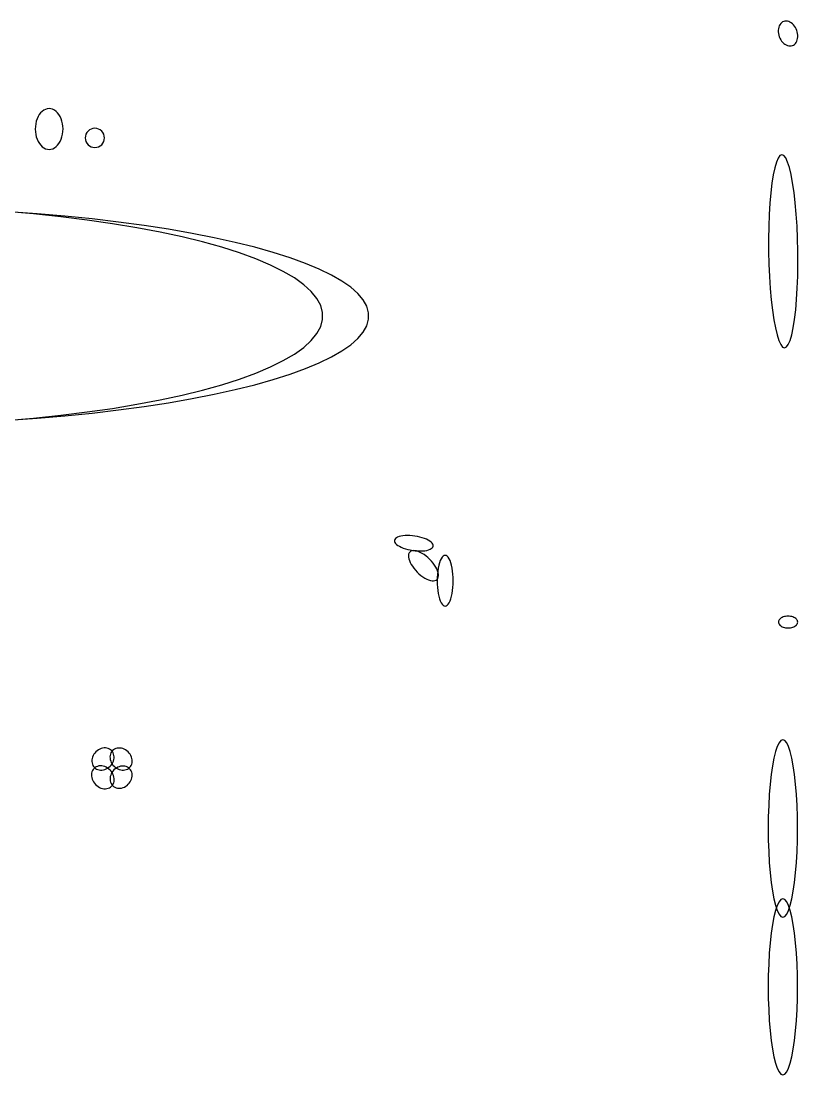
# Model space of a CAD drawing. Extents: x -292 to 292, y -205 to 211.
# Drawn here: x 225.4 to 292.3, y 0.6 to 91.3 of the extents above; entities that cross this region are included whole.
import ezdxf

# ---------------------------------------------------------------- set-up
doc = ezdxf.new("R2010")
doc.units = 0

msp = doc.modelspace()

# ---------------------------------------------------------------- linework, layer by layer
at = {"layer": 'CIRCLES'}
for p, q in [((231.069, 81.74), (230.992, 81.597)), ((231.172, 81.865), (231.069, 81.74)), ((231.297, 81.968), (231.172, 81.865)), ((231.44, 82.044), (231.297, 81.968)), ((231.595, 82.091), (231.44, 82.044)), ((231.757, 82.107), (231.595, 82.091)), ((231.918, 82.091), (231.757, 82.107)), ((232.073, 82.044), (231.918, 82.091)), ((232.216, 81.968), (232.073, 82.044)), ((232.342, 81.865), (232.216, 81.968)), ((232.444, 81.74), (232.342, 81.865)), ((232.521, 81.597), (232.444, 81.74)), ((230.945, 81.441), (230.929, 81.28)), ((230.929, 81.28), (230.945, 81.119)), ((230.992, 81.597), (230.945, 81.441)), ((230.945, 81.119), (230.992, 80.963)), ((230.992, 80.963), (231.069, 80.82)), ((231.069, 80.82), (231.172, 80.695)), ((232.342, 80.695), (232.444, 80.82)), ((232.444, 80.82), (232.521, 80.963)), ((232.568, 81.441), (232.521, 81.597)), ((232.521, 80.963), (232.568, 81.119)), ((232.584, 81.28), (232.568, 81.441)), ((232.568, 81.119), (232.584, 81.28)), ((231.172, 80.695), (231.297, 80.592)), ((231.297, 80.592), (231.44, 80.516)), ((231.44, 80.516), (231.595, 80.469)), ((231.595, 80.469), (231.757, 80.453)), ((231.757, 80.453), (231.918, 80.469)), ((231.918, 80.469), (232.073, 80.516)), ((232.073, 80.516), (232.216, 80.592)), ((232.216, 80.592), (232.342, 80.695))]:
    msp.add_line(p, q, dxfattribs=at)
at = {"layer": 'ELLIPSES'}
for p, q in [((290.671, 90.809), (290.642, 90.684)), ((290.713, 90.925), (290.671, 90.809)), ((290.768, 91.03), (290.713, 90.925)), ((290.835, 91.122), (290.768, 91.03)), ((290.913, 91.199), (290.835, 91.122)), ((291.001, 91.26), (290.913, 91.199)), ((291.096, 91.305), (291.001, 91.26)), ((291.198, 91.331), (291.096, 91.305)), ((291.304, 91.339), (291.198, 91.331)), ((291.413, 91.329), (291.304, 91.339)), ((291.523, 91.301), (291.413, 91.329)), ((291.633, 91.255), (291.523, 91.301)), ((291.739, 91.193), (291.633, 91.255)), ((291.841, 91.114), (291.739, 91.193)), ((291.936, 91.021), (291.841, 91.114)), ((292.023, 90.915), (291.936, 91.021)), ((292.101, 90.798), (292.023, 90.915)), ((292.168, 90.672), (292.101, 90.798)), ((290.642, 90.684), (290.628, 90.551)), ((290.628, 90.551), (290.628, 90.414)), ((290.628, 90.414), (290.642, 90.274)), ((290.642, 90.274), (290.671, 90.134)), ((290.671, 90.134), (290.713, 89.997)), ((290.713, 89.997), (290.768, 89.864)), ((290.768, 89.864), (290.835, 89.738)), ((292.223, 90.539), (292.168, 90.672)), ((292.265, 90.401), (292.223, 90.539)), ((292.294, 90.261), (292.265, 90.401)), ((292.265, 89.726), (292.294, 89.852)), ((292.308, 90.121), (292.294, 90.261)), ((292.294, 89.852), (292.308, 89.984)), ((292.308, 89.984), (292.308, 90.121)), ((290.835, 89.738), (290.913, 89.621)), ((290.913, 89.621), (291, 89.515)), ((291, 89.515), (291.095, 89.422)), ((291.095, 89.422), (291.197, 89.343)), ((291.197, 89.343), (291.304, 89.28)), ((291.304, 89.28), (291.413, 89.234)), ((291.413, 89.234), (291.523, 89.206)), ((291.523, 89.206), (291.632, 89.196)), ((291.632, 89.196), (291.738, 89.204)), ((291.738, 89.204), (291.84, 89.231)), ((291.84, 89.231), (291.936, 89.275)), ((291.936, 89.275), (292.023, 89.336)), ((292.023, 89.336), (292.101, 89.414)), ((292.101, 89.414), (292.168, 89.505)), ((292.168, 89.505), (292.223, 89.61)), ((292.223, 89.61), (292.265, 89.726)), ((227.212, 83.564), (227.082, 83.436)), ((227.352, 83.666), (227.212, 83.564)), ((227.5, 83.74), (227.352, 83.666)), ((227.654, 83.786), (227.5, 83.74)), ((227.81, 83.801), (227.654, 83.786)), ((227.966, 83.787), (227.81, 83.801)), ((228.12, 83.742), (227.966, 83.787)), ((228.268, 83.669), (228.12, 83.742)), ((228.409, 83.568), (228.268, 83.669)), ((228.54, 83.441), (228.409, 83.568)), ((226.707, 82.714), (226.658, 82.496)), ((226.776, 82.92), (226.707, 82.714)), ((226.862, 83.111), (226.776, 82.92)), ((226.965, 83.284), (226.862, 83.111)), ((227.082, 83.436), (226.965, 83.284)), ((228.658, 83.29), (228.54, 83.441)), ((228.762, 83.117), (228.658, 83.29)), ((228.849, 82.927), (228.762, 83.117)), ((228.919, 82.721), (228.849, 82.927)), ((228.97, 82.503), (228.919, 82.721)), ((226.628, 82.27), (226.618, 82.041)), ((226.618, 82.041), (226.629, 81.812)), ((226.658, 82.496), (226.628, 82.27)), ((226.629, 81.812), (226.661, 81.587)), ((229.002, 82.278), (228.97, 82.503)), ((228.973, 81.594), (229.003, 81.82)), ((229.013, 82.049), (229.002, 82.278)), ((229.003, 81.82), (229.013, 82.049)), ((226.661, 81.587), (226.712, 81.37)), ((226.712, 81.37), (226.782, 81.164)), ((226.782, 81.164), (226.869, 80.973)), ((226.869, 80.973), (226.973, 80.801)), ((226.973, 80.801), (227.091, 80.65)), ((228.549, 80.654), (228.666, 80.806)), ((228.666, 80.806), (228.769, 80.979)), ((228.769, 80.979), (228.855, 81.17)), ((228.855, 81.17), (228.924, 81.377)), ((228.924, 81.377), (228.973, 81.594)), ((227.091, 80.65), (227.222, 80.522)), ((227.222, 80.522), (227.363, 80.421)), ((227.363, 80.421), (227.511, 80.348)), ((227.511, 80.348), (227.665, 80.304)), ((227.665, 80.304), (227.821, 80.289)), ((227.821, 80.289), (227.977, 80.305)), ((227.977, 80.305), (228.131, 80.35)), ((228.131, 80.35), (228.279, 80.424)), ((228.279, 80.424), (228.419, 80.526)), ((228.419, 80.526), (228.549, 80.654)), ((290.459, 79.19), (290.318, 78.707)), ((290.611, 79.541), (290.459, 79.19)), ((290.77, 79.756), (290.611, 79.541)), ((290.934, 79.829), (290.77, 79.756)), ((291.1, 79.76), (290.934, 79.829)), ((291.265, 79.55), (291.1, 79.76)), ((291.426, 79.203), (291.265, 79.55)), ((291.581, 78.724), (291.426, 79.203)), ((290.189, 78.101), (290.075, 77.382)), ((290.318, 78.707), (290.189, 78.101)), ((291.727, 78.122), (291.581, 78.724)), ((291.861, 77.407), (291.727, 78.122)), ((290.075, 77.382), (289.978, 76.563)), ((291.981, 76.592), (291.861, 77.407)), ((289.978, 76.563), (289.899, 75.658)), ((292.086, 75.689), (291.981, 76.592)), ((289.899, 75.658), (289.839, 74.682)), ((292.173, 74.715), (292.086, 75.689)), ((226.483, 74.736), (224.084, 74.946)), ((226.775, 74.747), (224.315, 74.925)), ((228.821, 74.49), (226.483, 74.736)), ((229.182, 74.538), (226.775, 74.747)), ((231.088, 74.209), (228.821, 74.49)), ((231.528, 74.298), (229.182, 74.538)), ((289.839, 74.682), (289.801, 73.652)), ((292.24, 73.686), (292.173, 74.715)), ((233.274, 73.893), (231.088, 74.209)), ((233.802, 74.03), (231.528, 74.298)), ((235.371, 73.546), (233.274, 73.893)), ((235.999, 73.733), (233.802, 74.03)), ((237.37, 73.166), (235.371, 73.546)), ((238.109, 73.408), (235.999, 73.733)), ((289.801, 73.652), (289.784, 72.585)), ((292.288, 72.621), (292.24, 73.686)), ((239.262, 72.758), (237.37, 73.166)), ((240.126, 73.058), (238.109, 73.408)), ((241.041, 72.321), (239.262, 72.758)), ((242.043, 72.682), (240.126, 73.058)), ((243.852, 72.283), (242.043, 72.682)), ((292.314, 71.536), (292.288, 72.621)), ((242.698, 71.858), (241.041, 72.321)), ((244.227, 71.371), (242.698, 71.858)), ((245.548, 71.861), (243.852, 72.283)), ((247.124, 71.419), (245.548, 71.861)), ((289.784, 72.585), (289.788, 71.5)), ((245.622, 70.861), (244.227, 71.371)), ((246.876, 70.331), (245.622, 70.861)), ((248.575, 70.957), (247.124, 71.419)), ((249.896, 70.478), (248.575, 70.957)), ((289.788, 71.5), (289.814, 70.416)), ((292.318, 70.451), (292.314, 71.536)), ((247.985, 69.783), (246.876, 70.331)), ((251.082, 69.983), (249.896, 70.478)), ((252.13, 69.474), (251.082, 69.983)), ((289.814, 70.416), (289.861, 69.35)), ((292.301, 69.384), (292.318, 70.451)), ((248.945, 69.22), (247.985, 69.783)), ((249.75, 68.643), (248.945, 69.22)), ((253.034, 68.952), (252.13, 69.474)), ((289.861, 69.35), (289.929, 68.321)), ((292.262, 68.354), (292.301, 69.384)), ((250.399, 68.055), (249.75, 68.643)), ((253.793, 68.42), (253.034, 68.952)), ((254.403, 67.879), (253.793, 68.42)), ((289.929, 68.321), (290.016, 67.347)), ((292.203, 67.378), (292.262, 68.354)), ((250.888, 67.458), (250.399, 68.055)), ((251.215, 66.855), (250.888, 67.458)), ((254.862, 67.331), (254.403, 67.879)), ((255.169, 66.779), (254.862, 67.331)), ((290.016, 67.347), (290.12, 66.445)), ((292.124, 66.473), (292.203, 67.378)), ((251.378, 66.248), (251.215, 66.855)), ((251.378, 65.64), (251.378, 66.248)), ((255.323, 66.223), (255.169, 66.779)), ((290.12, 66.445), (290.241, 65.629)), ((292.026, 65.654), (292.124, 66.473)), ((251.215, 65.033), (251.378, 65.64)), ((255.169, 65.111), (255.323, 65.667)), ((255.323, 65.667), (255.323, 66.223)), ((290.241, 65.629), (290.375, 64.914)), ((291.912, 64.936), (292.026, 65.654)), ((250.399, 63.833), (250.888, 64.43)), ((250.888, 64.43), (251.215, 65.033)), ((254.403, 64.011), (254.862, 64.559)), ((254.862, 64.559), (255.169, 65.111)), ((290.375, 64.914), (290.521, 64.312)), ((291.784, 64.33), (291.912, 64.936)), ((249.75, 63.245), (250.399, 63.833)), ((253.793, 63.47), (254.403, 64.011)), ((290.521, 64.312), (290.676, 63.833)), ((290.676, 63.833), (290.837, 63.486)), ((291.491, 63.495), (291.642, 63.847)), ((291.642, 63.847), (291.784, 64.33)), ((247.985, 62.105), (248.945, 62.668)), ((248.945, 62.668), (249.75, 63.245)), ((252.13, 62.416), (253.034, 62.938)), ((253.034, 62.938), (253.793, 63.47)), ((290.837, 63.486), (291.002, 63.276)), ((291.002, 63.276), (291.168, 63.207)), ((291.168, 63.207), (291.332, 63.281)), ((291.332, 63.281), (291.491, 63.495)), ((246.876, 61.557), (247.985, 62.105)), ((249.896, 61.412), (251.082, 61.907)), ((251.082, 61.907), (252.13, 62.416)), ((244.227, 60.518), (245.622, 61.027)), ((245.622, 61.027), (246.876, 61.557)), ((247.124, 60.471), (248.575, 60.933)), ((248.575, 60.933), (249.896, 61.412)), ((241.041, 59.567), (242.698, 60.03)), ((242.698, 60.03), (244.227, 60.518)), ((243.852, 59.607), (245.548, 60.029)), ((245.548, 60.029), (247.124, 60.471)), ((237.369, 58.722), (239.262, 59.131)), ((239.262, 59.131), (241.041, 59.567)), ((240.126, 58.833), (242.043, 59.208)), ((242.043, 59.208), (243.852, 59.607)), ((233.274, 57.995), (235.371, 58.343)), ((233.802, 57.86), (235.999, 58.157)), ((235.371, 58.343), (237.369, 58.722)), ((235.999, 58.157), (238.109, 58.482)), ((238.109, 58.482), (240.126, 58.833)), ((226.483, 57.153), (228.821, 57.399)), ((226.775, 57.143), (229.182, 57.352)), ((228.821, 57.399), (231.087, 57.68)), ((229.182, 57.352), (231.528, 57.592)), ((231.087, 57.68), (233.274, 57.995)), ((231.528, 57.592), (233.802, 57.86)), ((224.084, 56.943), (226.483, 57.153)), ((224.315, 56.965), (226.775, 57.143)), ((257.595, 46.702), (257.569, 46.624)), ((257.569, 46.624), (257.571, 46.541)), ((257.571, 46.541), (257.602, 46.456)), ((257.649, 46.775), (257.595, 46.702)), ((257.602, 46.456), (257.66, 46.369)), ((257.73, 46.841), (257.649, 46.775)), ((257.66, 46.369), (257.746, 46.282)), ((257.837, 46.9), (257.73, 46.841)), ((257.746, 46.282), (257.857, 46.197)), ((257.968, 46.949), (257.837, 46.9)), ((258.12, 46.988), (257.968, 46.949)), ((258.292, 47.017), (258.12, 46.988)), ((258.479, 47.036), (258.292, 47.017)), ((258.68, 47.042), (258.479, 47.036)), ((258.89, 47.038), (258.68, 47.042)), ((259.106, 47.022), (258.89, 47.038)), ((259.324, 46.995), (259.106, 47.022)), ((259.54, 46.958), (259.324, 46.995)), ((259.751, 46.911), (259.54, 46.958)), ((259.953, 46.854), (259.751, 46.911)), ((260.143, 46.79), (259.953, 46.854)), ((260.317, 46.718), (260.143, 46.79)), ((260.473, 46.641), (260.317, 46.718)), ((260.608, 46.559), (260.473, 46.641)), ((260.719, 46.474), (260.608, 46.559)), ((260.804, 46.387), (260.719, 46.474)), ((260.863, 46.3), (260.804, 46.387)), ((260.894, 46.215), (260.863, 46.3)), ((257.857, 46.197), (257.991, 46.115)), ((257.991, 46.115), (258.147, 46.038)), ((258.147, 46.038), (258.321, 45.966)), ((258.321, 45.966), (258.511, 45.902)), ((258.511, 45.902), (258.714, 45.845)), ((258.714, 45.845), (258.925, 45.798)), ((258.786, 45.441), (258.768, 45.324)), ((258.826, 45.541), (258.786, 45.441)), ((258.888, 45.622), (258.826, 45.541)), ((258.969, 45.684), (258.888, 45.622)), ((258.925, 45.798), (259.141, 45.761)), ((259.069, 45.724), (258.969, 45.684)), ((259.186, 45.742), (259.069, 45.724)), ((259.141, 45.761), (259.359, 45.734)), ((259.318, 45.738), (259.186, 45.742)), ((259.463, 45.712), (259.318, 45.738)), ((259.359, 45.734), (259.575, 45.718)), ((259.618, 45.664), (259.463, 45.712)), ((259.575, 45.718), (259.785, 45.714)), ((259.781, 45.595), (259.618, 45.664)), ((259.948, 45.507), (259.781, 45.595)), ((259.785, 45.714), (259.985, 45.72)), ((260.118, 45.401), (259.948, 45.507)), ((259.985, 45.72), (260.173, 45.739)), ((260.286, 45.278), (260.118, 45.401)), ((260.173, 45.739), (260.344, 45.768)), ((260.344, 45.768), (260.497, 45.807)), ((260.497, 45.807), (260.627, 45.856)), ((260.627, 45.856), (260.734, 45.915)), ((260.734, 45.915), (260.816, 45.981)), ((260.816, 45.981), (260.87, 46.054)), ((260.87, 46.054), (260.896, 46.132)), ((260.896, 46.132), (260.894, 46.215)), ((258.768, 45.324), (258.772, 45.192)), ((258.772, 45.192), (258.798, 45.047)), ((258.798, 45.047), (258.845, 44.892)), ((258.845, 44.892), (258.914, 44.729)), ((258.914, 44.729), (259.002, 44.562)), ((259.002, 44.562), (259.108, 44.392)), ((260.451, 45.141), (260.286, 45.278)), ((260.609, 44.992), (260.451, 45.141)), ((260.758, 44.834), (260.609, 44.992)), ((260.894, 44.669), (260.758, 44.834)), ((261.017, 44.501), (260.894, 44.669)), ((261.123, 44.331), (261.017, 44.501)), ((261.382, 44.48), (261.331, 44.242)), ((261.442, 44.695), (261.382, 44.48)), ((261.51, 44.884), (261.442, 44.695)), ((261.585, 45.043), (261.51, 44.884)), ((261.666, 45.169), (261.585, 45.043)), ((261.752, 45.262), (261.666, 45.169)), ((261.841, 45.317), (261.752, 45.262)), ((261.931, 45.336), (261.841, 45.317)), ((262.021, 45.317), (261.931, 45.336)), ((262.11, 45.261), (262.021, 45.317)), ((262.196, 45.169), (262.11, 45.261)), ((262.277, 45.043), (262.196, 45.169)), ((262.352, 44.884), (262.277, 45.043)), ((262.42, 44.695), (262.352, 44.884)), ((262.48, 44.48), (262.42, 44.695)), ((262.53, 44.241), (262.48, 44.48)), ((259.108, 44.392), (259.23, 44.223)), ((259.23, 44.223), (259.367, 44.059)), ((259.367, 44.059), (259.516, 43.9)), ((259.516, 43.9), (259.674, 43.752)), ((259.674, 43.752), (259.838, 43.615)), ((259.838, 43.615), (260.007, 43.492)), ((261.211, 44.163), (261.123, 44.331)), ((261.279, 44.001), (261.211, 44.163)), ((261.262, 43.714), (261.244, 43.433)), ((261.291, 43.985), (261.262, 43.714)), ((261.327, 43.846), (261.279, 44.001)), ((261.331, 44.242), (261.291, 43.985)), ((261.353, 43.701), (261.327, 43.846)), ((261.338, 43.452), (261.357, 43.569)), ((261.357, 43.569), (261.353, 43.701)), ((262.57, 43.985), (262.53, 44.241)), ((262.599, 43.714), (262.57, 43.985)), ((262.617, 43.433), (262.599, 43.714)), ((260.007, 43.492), (260.176, 43.386)), ((260.176, 43.386), (260.344, 43.297)), ((260.344, 43.297), (260.506, 43.229)), ((260.506, 43.229), (260.661, 43.181)), ((260.661, 43.181), (260.806, 43.155)), ((260.806, 43.155), (260.938, 43.151)), ((260.938, 43.151), (261.055, 43.169)), ((261.055, 43.169), (261.156, 43.209)), ((261.156, 43.209), (261.237, 43.27)), ((261.237, 43.27), (261.298, 43.352)), ((261.244, 43.433), (261.238, 43.147)), ((261.238, 43.147), (261.244, 42.862)), ((261.244, 42.862), (261.262, 42.581)), ((261.298, 43.352), (261.338, 43.452)), ((262.599, 42.581), (262.616, 42.861)), ((262.616, 42.861), (262.622, 43.147)), ((262.622, 43.147), (262.617, 43.433)), ((261.262, 42.581), (261.291, 42.31)), ((261.291, 42.31), (261.331, 42.053)), ((261.331, 42.053), (261.381, 41.815)), ((261.381, 41.815), (261.441, 41.6)), ((262.419, 41.599), (262.479, 41.815)), ((262.479, 41.815), (262.529, 42.053)), ((262.529, 42.053), (262.57, 42.309)), ((262.57, 42.309), (262.599, 42.581)), ((261.441, 41.6), (261.509, 41.411)), ((261.509, 41.411), (261.584, 41.252)), ((261.584, 41.252), (261.665, 41.125)), ((261.665, 41.125), (261.751, 41.033)), ((261.751, 41.033), (261.84, 40.977)), ((261.84, 40.977), (261.93, 40.958)), ((261.93, 40.958), (262.02, 40.977)), ((262.02, 40.977), (262.109, 41.033)), ((262.109, 41.033), (262.195, 41.125)), ((262.195, 41.125), (262.276, 41.252)), ((262.276, 41.252), (262.351, 41.411)), ((262.351, 41.411), (262.419, 41.599)), ((290.877, 39.951), (290.805, 39.901)), ((290.959, 39.994), (290.877, 39.951)), ((291.049, 40.031), (290.959, 39.994)), ((291.147, 40.061), (291.049, 40.031)), ((291.25, 40.082), (291.147, 40.061)), ((291.356, 40.095), (291.25, 40.082)), ((291.465, 40.099), (291.356, 40.095)), ((291.574, 40.095), (291.465, 40.099)), ((291.68, 40.082), (291.574, 40.095)), ((291.783, 40.061), (291.68, 40.082)), ((291.881, 40.031), (291.783, 40.061)), ((291.971, 39.994), (291.881, 40.031)), ((292.053, 39.951), (291.971, 39.994)), ((292.125, 39.901), (292.053, 39.951)), ((290.641, 39.658), (290.633, 39.592)), ((290.633, 39.592), (290.641, 39.526)), ((290.662, 39.723), (290.641, 39.658)), ((290.641, 39.526), (290.662, 39.461)), ((290.697, 39.786), (290.662, 39.723)), ((290.662, 39.461), (290.697, 39.398)), ((290.745, 39.846), (290.697, 39.786)), ((290.697, 39.398), (290.745, 39.339)), ((290.805, 39.901), (290.745, 39.846)), ((290.745, 39.339), (290.805, 39.284)), ((290.805, 39.284), (290.877, 39.234)), ((290.877, 39.234), (290.959, 39.19)), ((290.959, 39.19), (291.049, 39.153)), ((291.049, 39.153), (291.147, 39.124)), ((291.147, 39.124), (291.25, 39.103)), ((291.25, 39.103), (291.356, 39.09)), ((291.356, 39.09), (291.465, 39.085)), ((291.465, 39.085), (291.574, 39.09)), ((291.574, 39.09), (291.68, 39.103)), ((291.68, 39.103), (291.783, 39.124)), ((291.783, 39.124), (291.881, 39.153)), ((291.881, 39.153), (291.971, 39.19)), ((291.971, 39.19), (292.053, 39.234)), ((292.053, 39.234), (292.125, 39.284)), ((292.185, 39.846), (292.125, 39.901)), ((292.125, 39.284), (292.185, 39.339)), ((292.233, 39.786), (292.185, 39.846)), ((292.185, 39.339), (292.233, 39.398)), ((292.268, 39.723), (292.233, 39.786)), ((292.233, 39.398), (292.268, 39.461)), ((292.289, 39.658), (292.268, 39.723)), ((292.268, 39.461), (292.289, 39.526)), ((292.297, 39.592), (292.289, 39.658)), ((292.289, 39.526), (292.297, 39.592)), ((290.693, 29.197), (290.536, 28.876)), ((290.855, 29.391), (290.693, 29.197)), ((291.02, 29.457), (290.855, 29.391)), ((291.186, 29.391), (291.02, 29.457)), ((291.348, 29.197), (291.186, 29.391)), ((291.505, 28.876), (291.348, 29.197)), ((231.677, 28.207), (231.611, 28.091)), ((231.755, 28.316), (231.677, 28.207)), ((231.846, 28.416), (231.755, 28.316)), ((231.948, 28.506), (231.846, 28.416)), ((232.058, 28.583), (231.948, 28.506)), ((232.174, 28.647), (232.058, 28.583)), ((232.296, 28.696), (232.174, 28.647)), ((232.42, 28.73), (232.296, 28.696)), ((232.545, 28.749), (232.42, 28.73)), ((232.669, 28.75), (232.545, 28.749)), ((232.789, 28.736), (232.669, 28.75)), ((232.903, 28.705), (232.789, 28.736)), ((233.01, 28.659), (232.903, 28.705)), ((233.107, 28.598), (233.01, 28.659)), ((233.098, 28.229), (233.07, 28.114)), ((233.142, 28.336), (233.098, 28.229)), ((233.193, 28.524), (233.107, 28.598)), ((233.201, 28.433), (233.142, 28.336)), ((233.266, 28.437), (233.193, 28.524)), ((233.274, 28.52), (233.201, 28.433)), ((233.326, 28.339), (233.266, 28.437)), ((233.36, 28.595), (233.274, 28.52)), ((233.37, 28.232), (233.326, 28.339)), ((233.457, 28.656), (233.36, 28.595)), ((233.4, 28.117), (233.37, 28.232)), ((233.563, 28.702), (233.457, 28.656)), ((233.677, 28.732), (233.563, 28.702)), ((233.796, 28.747), (233.677, 28.732)), ((233.92, 28.745), (233.796, 28.747)), ((234.045, 28.727), (233.92, 28.745)), ((234.169, 28.693), (234.045, 28.727)), ((234.291, 28.644), (234.169, 28.693)), ((234.408, 28.58), (234.291, 28.644)), ((234.518, 28.503), (234.408, 28.58)), ((234.619, 28.413), (234.518, 28.503)), ((234.71, 28.313), (234.619, 28.413)), ((234.79, 28.205), (234.71, 28.313)), ((234.856, 28.089), (234.79, 28.205)), ((290.388, 28.434), (290.25, 27.879)), ((290.536, 28.876), (290.388, 28.434)), ((291.653, 28.434), (291.505, 28.876)), ((291.791, 27.879), (291.653, 28.434)), ((231.505, 27.721), (231.501, 27.598)), ((231.501, 27.598), (231.514, 27.478)), ((231.524, 27.846), (231.505, 27.721)), ((231.514, 27.478), (231.543, 27.363)), ((231.56, 27.97), (231.524, 27.846)), ((231.543, 27.363), (231.588, 27.256)), ((231.611, 28.091), (231.56, 27.97)), ((231.588, 27.256), (231.648, 27.158)), ((233.07, 28.114), (233.057, 27.994)), ((233.057, 27.994), (233.061, 27.871)), ((233.061, 27.871), (233.081, 27.746)), ((233.068, 27.179), (233.158, 27.279)), ((233.081, 27.746), (233.118, 27.623)), ((233.118, 27.623), (233.169, 27.502)), ((233.158, 27.279), (233.237, 27.388)), ((233.169, 27.502), (233.235, 27.386)), ((233.235, 27.386), (233.314, 27.277)), ((233.237, 27.388), (233.303, 27.504)), ((233.303, 27.504), (233.354, 27.625)), ((233.314, 27.277), (233.405, 27.177)), ((233.354, 27.625), (233.389, 27.749)), ((233.389, 27.749), (233.409, 27.874)), ((233.412, 27.997), (233.4, 28.117)), ((233.409, 27.874), (233.412, 27.997)), ((234.823, 27.157), (234.882, 27.255)), ((234.907, 27.968), (234.856, 28.089)), ((234.882, 27.255), (234.926, 27.362)), ((234.943, 27.844), (234.907, 27.968)), ((234.926, 27.362), (234.955, 27.476)), ((234.963, 27.72), (234.943, 27.844)), ((234.955, 27.476), (234.967, 27.596)), ((234.967, 27.596), (234.963, 27.72)), ((290.25, 27.879), (290.126, 27.221)), ((291.915, 27.221), (291.791, 27.879)), ((231.471, 26.578), (231.458, 26.455)), ((231.458, 26.455), (231.462, 26.328)), ((231.462, 26.328), (231.482, 26.199)), ((231.501, 26.695), (231.471, 26.578)), ((231.547, 26.804), (231.501, 26.695)), ((231.608, 26.903), (231.547, 26.804)), ((231.684, 26.991), (231.608, 26.903)), ((231.648, 27.158), (231.721, 27.071)), ((231.772, 27.065), (231.684, 26.991)), ((231.721, 27.071), (231.807, 26.996)), ((231.872, 27.126), (231.772, 27.065)), ((231.807, 26.996), (231.904, 26.936)), ((231.982, 27.17), (231.872, 27.126)), ((231.904, 26.936), (232.011, 26.89)), ((232.099, 27.199), (231.982, 27.17)), ((232.011, 26.89), (232.125, 26.859)), ((232.223, 27.21), (232.099, 27.199)), ((232.125, 26.859), (232.245, 26.844)), ((232.35, 27.205), (232.223, 27.21)), ((232.245, 26.844), (232.368, 26.846)), ((232.478, 27.184), (232.35, 27.205)), ((232.368, 26.846), (232.493, 26.864)), ((232.606, 27.145), (232.478, 27.184)), ((232.493, 26.864), (232.618, 26.898)), ((232.732, 27.091), (232.606, 27.145)), ((232.618, 26.898), (232.739, 26.948)), ((232.852, 27.022), (232.732, 27.091)), ((232.739, 26.948), (232.856, 27.012)), ((232.965, 26.94), (232.852, 27.022)), ((232.856, 27.012), (232.966, 27.089)), ((233.069, 26.845), (232.965, 26.94)), ((232.966, 27.089), (233.068, 27.179)), ((233.163, 26.74), (233.069, 26.845)), ((233.117, 26.408), (233.082, 26.283)), ((233.167, 26.529), (233.117, 26.408)), ((233.244, 26.626), (233.163, 26.74)), ((233.231, 26.645), (233.167, 26.529)), ((233.309, 26.755), (233.231, 26.645)), ((233.311, 26.505), (233.244, 26.626)), ((233.399, 26.855), (233.309, 26.755)), ((233.364, 26.379), (233.311, 26.505)), ((233.401, 26.25), (233.364, 26.379)), ((233.5, 26.945), (233.399, 26.855)), ((233.405, 27.177), (233.507, 27.088)), ((233.609, 27.023), (233.5, 26.945)), ((233.507, 27.088), (233.617, 27.011)), ((233.726, 27.088), (233.609, 27.023)), ((233.617, 27.011), (233.734, 26.947)), ((233.847, 27.138), (233.726, 27.088)), ((233.734, 26.947), (233.856, 26.898)), ((233.971, 27.172), (233.847, 27.138)), ((233.856, 26.898), (233.98, 26.864)), ((234.097, 27.191), (233.971, 27.172)), ((233.98, 26.864), (234.105, 26.846)), ((234.22, 27.193), (234.097, 27.191)), ((234.105, 26.846), (234.228, 26.844)), ((234.34, 27.179), (234.22, 27.193)), ((234.228, 26.844), (234.348, 26.858)), ((234.455, 27.149), (234.34, 27.179)), ((234.348, 26.858), (234.462, 26.889)), ((234.562, 27.103), (234.455, 27.149)), ((234.462, 26.889), (234.568, 26.935)), ((234.66, 27.043), (234.562, 27.103)), ((234.568, 26.935), (234.665, 26.996)), ((234.747, 26.968), (234.66, 27.043)), ((234.665, 26.996), (234.75, 27.07)), ((234.821, 26.881), (234.747, 26.968)), ((234.75, 27.07), (234.823, 27.157)), ((234.882, 26.784), (234.821, 26.881)), ((234.928, 26.676), (234.882, 26.784)), ((234.958, 26.562), (234.928, 26.676)), ((234.951, 26.193), (234.97, 26.318)), ((234.972, 26.441), (234.958, 26.562)), ((234.97, 26.318), (234.972, 26.441)), ((290.017, 26.47), (289.925, 25.64)), ((290.126, 27.221), (290.017, 26.47)), ((292.024, 26.47), (291.915, 27.221)), ((292.116, 25.64), (292.024, 26.47)), ((231.482, 26.199), (231.519, 26.07)), ((231.519, 26.07), (231.571, 25.944)), ((231.571, 25.944), (231.639, 25.823)), ((231.639, 25.823), (231.72, 25.709)), ((231.72, 25.709), (231.813, 25.604)), ((231.813, 25.604), (231.917, 25.509)), ((231.917, 25.509), (232.031, 25.427)), ((232.031, 25.427), (232.151, 25.358)), ((233.064, 26.158), (233.062, 26.035)), ((233.062, 26.035), (233.076, 25.914)), ((233.082, 26.283), (233.064, 26.158)), ((233.076, 25.914), (233.106, 25.8)), ((233.106, 25.8), (233.152, 25.692)), ((233.11, 25.384), (233.199, 25.458)), ((233.152, 25.692), (233.212, 25.595)), ((233.199, 25.458), (233.274, 25.546)), ((233.212, 25.595), (233.287, 25.508)), ((233.274, 25.546), (233.336, 25.645)), ((233.287, 25.508), (233.373, 25.433)), ((233.336, 25.645), (233.382, 25.754)), ((233.373, 25.433), (233.471, 25.373)), ((233.382, 25.754), (233.411, 25.871)), ((233.421, 26.121), (233.401, 26.25)), ((233.411, 25.871), (233.425, 25.994)), ((233.425, 25.994), (233.421, 26.121)), ((234.308, 25.388), (234.424, 25.453)), ((234.424, 25.453), (234.534, 25.531)), ((234.534, 25.531), (234.634, 25.621)), ((234.634, 25.621), (234.724, 25.721)), ((234.724, 25.721), (234.802, 25.831)), ((234.802, 25.831), (234.867, 25.947)), ((234.867, 25.947), (234.917, 26.068)), ((234.917, 26.068), (234.951, 26.193)), ((289.925, 25.64), (289.851, 24.744)), ((292.19, 24.744), (292.116, 25.64)), ((232.151, 25.358), (232.276, 25.304)), ((232.276, 25.304), (232.404, 25.265)), ((232.404, 25.265), (232.533, 25.244)), ((232.533, 25.244), (232.66, 25.239)), ((232.66, 25.239), (232.783, 25.25)), ((232.783, 25.25), (232.901, 25.279)), ((232.901, 25.279), (233.01, 25.323)), ((233.01, 25.323), (233.11, 25.384)), ((233.471, 25.373), (233.578, 25.327)), ((233.578, 25.327), (233.693, 25.297)), ((233.693, 25.297), (233.813, 25.283)), ((233.813, 25.283), (233.937, 25.285)), ((233.937, 25.285), (234.062, 25.304)), ((234.062, 25.304), (234.186, 25.338)), ((234.186, 25.338), (234.308, 25.388)), ((289.851, 24.744), (289.798, 23.798)), ((292.243, 23.798), (292.19, 24.744)), ((289.798, 23.798), (289.766, 22.819)), ((292.275, 22.819), (292.243, 23.798)), ((289.766, 22.819), (289.755, 21.823)), ((292.286, 21.823), (292.275, 22.819)), ((289.755, 21.823), (289.766, 20.826)), ((292.275, 20.826), (292.286, 21.823)), ((289.766, 20.826), (289.798, 19.847)), ((292.243, 19.847), (292.275, 20.826)), ((289.798, 19.847), (289.851, 18.901)), ((292.19, 18.901), (292.243, 19.847)), ((289.851, 18.901), (289.925, 18.006)), ((292.116, 18.006), (292.19, 18.901)), ((289.925, 18.006), (290.017, 17.175)), ((292.024, 17.175), (292.116, 18.006)), ((290.017, 17.175), (290.126, 16.424)), ((290.126, 16.424), (290.25, 15.766)), ((291.791, 15.766), (291.915, 16.424)), ((291.915, 16.424), (292.024, 17.175)), ((290.25, 15.766), (290.388, 15.211)), ((290.693, 15.511), (290.536, 15.192)), ((290.855, 15.704), (290.693, 15.511)), ((291.02, 15.769), (290.855, 15.704)), ((291.186, 15.704), (291.02, 15.769)), ((291.348, 15.511), (291.186, 15.704)), ((291.505, 15.192), (291.348, 15.511)), ((291.653, 15.211), (291.791, 15.766)), ((290.388, 14.753), (290.25, 14.202)), ((290.388, 15.211), (290.536, 14.77)), ((290.536, 15.192), (290.388, 14.753)), ((290.536, 14.77), (290.693, 14.449)), ((291.348, 14.449), (291.505, 14.77)), ((291.505, 14.77), (291.653, 15.211)), ((291.653, 14.753), (291.505, 15.192)), ((291.791, 14.202), (291.653, 14.753)), ((290.25, 14.202), (290.126, 13.548)), ((290.693, 14.449), (290.855, 14.254)), ((290.855, 14.254), (291.02, 14.189)), ((291.02, 14.189), (291.186, 14.254)), ((291.186, 14.254), (291.348, 14.449)), ((291.915, 13.548), (291.791, 14.202)), ((290.016, 12.802), (289.924, 11.977)), ((290.126, 13.548), (290.016, 12.802)), ((292.025, 12.802), (291.915, 13.548)), ((292.117, 11.977), (292.025, 12.802)), ((289.924, 11.977), (289.851, 11.087)), ((292.19, 11.087), (292.117, 11.977)), ((289.851, 11.087), (289.798, 10.147)), ((292.243, 10.147), (292.19, 11.087)), ((289.798, 10.147), (289.766, 9.174)), ((292.275, 9.174), (292.243, 10.147)), ((289.766, 9.174), (289.755, 8.184)), ((292.286, 8.184), (292.275, 9.174)), ((289.755, 8.184), (289.766, 7.194)), ((292.275, 7.194), (292.286, 8.184)), ((289.766, 7.194), (289.798, 6.221)), ((292.243, 6.221), (292.275, 7.194)), ((289.798, 6.221), (289.851, 5.282)), ((292.19, 5.282), (292.243, 6.221)), ((289.851, 5.282), (289.924, 4.392)), ((292.117, 4.392), (292.19, 5.282)), ((289.924, 4.392), (290.016, 3.567)), ((292.025, 3.567), (292.117, 4.392)), ((290.016, 3.567), (290.126, 2.821)), ((290.126, 2.821), (290.25, 2.167)), ((291.791, 2.167), (291.915, 2.821)), ((291.915, 2.821), (292.025, 3.567)), ((290.25, 2.167), (290.388, 1.616)), ((291.653, 1.616), (291.791, 2.167)), ((290.388, 1.616), (290.536, 1.177)), ((290.536, 1.177), (290.693, 0.858)), ((291.348, 0.858), (291.505, 1.177)), ((291.505, 1.177), (291.653, 1.616)), ((290.693, 0.858), (290.855, 0.664)), ((290.855, 0.664), (291.02, 0.599)), ((291.02, 0.599), (291.186, 0.664)), ((291.186, 0.664), (291.348, 0.858))]:
    msp.add_line(p, q, dxfattribs=at)

doc.saveas('drawing.dxf')
